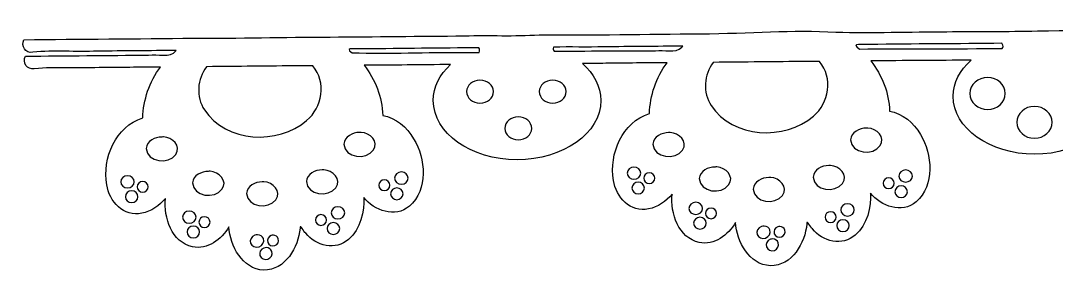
# Model space of a CAD drawing. Header units: centimetres. Extents: x -18 to 18, y -2.2 to 2.2.
# Drawn here: x -17.97 to 0.16, y -2.18 to 2.19 of the extents above; entities that cross this region are included whole.
import ezdxf

# ---------------------------------------------------------------- set-up
doc = ezdxf.new("R2010")
doc.units = ezdxf.units.CM
doc.header["$MEASUREMENT"] = 0
doc.layers.add('Layer 1', color=7, linetype='Continuous')

msp = doc.modelspace()

# ---------------------------------------------------------------- linework, layer by layer
at = {"layer": 'Layer 1'}
for points, knots in [([(17.75488, 2.1821), (17.74728, 2.18169), (17.73886, 2.18042), (17.7309, 2.17879), (17.7309, 2.17879), (17.34659, 2.14226), (16.95874, 2.17667), (16.57169, 2.15978), (16.57169, 2.15978), (15.7545, 2.15272), (14.93652, 2.14533), (14.11934, 2.13828), (14.11934, 2.13828), (13.20711, 2.10769), (12.63238, 2.16058), (11.72651, 2.11761), (11.72651, 2.11761), (10.78708, 2.11509), (9.84457, 2.08921), (8.90705, 2.10107), (8.90705, 2.10107), (8.4725, 2.07217), (8.03476, 2.0963), (7.59736, 2.08288), (7.59736, 2.08288), (6.81545, 2.07613), (6.03275, 2.06896), (5.25083, 2.06221), (5.25083, 2.06221), (4.48693, 2.09879), (3.64964, 2.07329), (2.85801, 2.04154), (2.85801, 2.04154), (1.84877, 2.02768), (0.83837, 2.03244), (-0.16982, 2.00847), (-0.16982, 2.00847), (-0.6957, 1.99555), (-1.22852, 2.00448), (-1.75732, 1.99441), (-1.75732, 1.99441), (-2.40378, 1.99615), (-3.0586, 1.96863), (-3.70035, 1.98862), (-3.70035, 1.98862), (-4.46152, 2.03247), (-5.1973, 1.96703), (-6.07333, 1.9572), (-6.07333, 1.9572), (-7.01276, 1.95468), (-7.95528, 1.92881), (-8.8928, 1.94067), (-8.8928, 1.94067), (-9.32735, 1.91177), (-9.76508, 1.9359), (-10.20249, 1.92248), (-10.20249, 1.92248), (-10.9844, 1.91572), (-11.7671, 1.90856), (-12.54901, 1.90181), (-12.54901, 1.90181), (-13.36747, 1.90202), (-14.1502, 1.87652), (-14.94184, 1.88114), (-14.94184, 1.88114), (-15.93209, 1.87272), (-16.92234, 1.86329), (-17.91261, 1.8555), (-17.91261, 1.8555), (-17.96719, 1.74475), (-17.88388, 1.60855), (-17.75551, 1.63557), (-17.75551, 1.63557), (-17.38028, 1.67237), (-17.00081, 1.63765), (-16.62277, 1.65459), (-16.62277, 1.65459), (-16.16386, 1.65847), (-15.705, 1.66228), (-15.24611, 1.66616), (-15.24611, 1.66616), (-15.36017, 1.52012), (-15.56789, 1.61498), (-15.72814, 1.58596), (-15.72814, 1.58596), (-16.44748, 1.57982), (-17.1668, 1.57245), (-17.88615, 1.56694), (-17.88615, 1.56694), (-17.94074, 1.45623), (-17.85739, 1.31997), (-17.72906, 1.34701), (-17.72906, 1.34701), (-17.35382, 1.38376), (-16.97435, 1.34896), (-16.59631, 1.36603), (-16.59631, 1.36603), (-16.23745, 1.36922), (-15.87864, 1.37275), (-15.51978, 1.37595), (-15.51978, 1.37595), (-15.72003, 1.12412), (-15.81814, 0.79274), (-15.83232, 0.48546), (-15.83232, 0.48546), (-16.30629, 0.33959), (-16.54121, -0.22234), (-16.46071, -0.68698), (-16.46071, -0.68698), (-16.42232, -0.97658), (-16.15633, -1.25484), (-15.84721, -1.18638), (-15.84721, -1.18638), (-15.68323, -1.15556), (-15.54171, -1.05192), (-15.43545, -0.92841), (-15.43545, -0.92841), (-15.46721, -1.2637), (-15.3233, -1.69168), (-14.96085, -1.77425), (-14.96085, -1.77425), (-14.69855, -1.82787), (-14.45108, -1.64248), (-14.32585, -1.4245), (-14.32585, -1.4245), (-14.30091, -1.76054), (-14.09009, -2.16066), (-13.71566, -2.18187), (-13.71566, -2.18187), (-13.33416, -2.18477), (-13.10744, -1.7829), (-13.07735, -1.44435), (-13.07735, -1.44435), (-13.07552, -1.36762), (-13.01605, -1.5135), (-12.97813, -1.53612), (-12.97813, -1.53612), (-12.8062, -1.75858), (-12.45029, -1.84296), (-12.22903, -1.64278), (-12.22903, -1.64278), (-12.01309, -1.46944), (-11.9545, -1.14359), (-11.96114, -0.90774), (-11.96114, -0.90774), (-11.78292, -1.14074), (-11.41204, -1.27123), (-11.16491, -1.06318), (-11.16491, -1.06318), (-10.83515, -0.7713), (-10.87724, -0.23048), (-11.08967, 0.12083), (-11.08967, 0.12083), (-11.20377, 0.32181), (-11.40346, 0.48952), (-11.63041, 0.52763), (-11.63041, 0.52763), (-11.63607, 0.84733), (-11.76266, 1.15996), (-11.95866, 1.40654), (-11.95866, 1.40654), (-11.45461, 1.40834), (-10.94927, 1.41515), (-10.44475, 1.4206), (-10.44475, 1.4206), (-10.63354, 1.24585), (-10.74571, 1.02744), (-10.74571, 0.79056), (-10.74571, 0.79056), (-10.74571, 0.21759), (-10.08865, -0.24793), (-9.27975, -0.24793), (-9.27975, -0.24793), (-8.47086, -0.24793), (-7.81462, 0.21759), (-7.81462, 0.79056), (-7.81462, 0.79056), (-7.81462, 1.03604), (-7.93571, 1.26101), (-8.13708, 1.43879), (-8.13708, 1.43879), (-8.00054, 1.43835), (-7.86442, 1.43806), (-7.72781, 1.44209), (-7.72781, 1.44209), (-7.36896, 1.44529), (-7.01013, 1.44882), (-6.65128, 1.45201), (-6.65128, 1.45201), (-6.85153, 1.20018), (-6.94964, 0.86881), (-6.96382, 0.56153), (-6.96382, 0.56153), (-7.43779, 0.41566), (-7.67271, -0.14627), (-7.59221, -0.61091), (-7.59221, -0.61091), (-7.55382, -0.90051), (-7.28782, -1.17877), (-6.9787, -1.11031), (-6.9787, -1.11031), (-6.81473, -1.07949), (-6.67321, -0.97585), (-6.56695, -0.85234), (-6.56695, -0.85234), (-6.59871, -1.18764), (-6.4548, -1.61561), (-6.09235, -1.69818), (-6.09235, -1.69818), (-5.83004, -1.7518), (-5.58257, -1.56641), (-5.45735, -1.34843), (-5.45735, -1.34843), (-5.4324, -1.68447), (-5.22158, -2.08459), (-4.84715, -2.1058), (-4.84715, -2.1058), (-4.46566, -2.1087), (-4.23894, -1.70683), (-4.20885, -1.36828), (-4.20885, -1.36828), (-4.20702, -1.29156), (-4.14756, -1.43743), (-4.10963, -1.46006), (-4.10963, -1.46006), (-3.9377, -1.68251), (-3.58178, -1.76689), (-3.36053, -1.56672), (-3.36053, -1.56672), (-3.14458, -1.39337), (-3.086, -1.06753), (-3.09264, -0.83167), (-3.09264, -0.83167), (-2.91442, -1.06467), (-2.54354, -1.19516), (-2.29641, -0.98711), (-2.29641, -0.98711), (-1.96665, -0.69523), (-2.00874, -0.15441), (-2.22116, 0.1969), (-2.22116, 0.1969), (-2.33527, 0.39788), (-2.53496, 0.56559), (-2.76191, 0.60369), (-2.76191, 0.60369), (-2.76757, 0.9234), (-2.89416, 1.23603), (-3.09016, 1.48261), (-3.09016, 1.48261), (-2.50479, 1.49034), (-1.9189, 1.4923), (-1.33316, 1.49666), (-1.33316, 1.49666), (-1.52951, 1.32303), (-1.64818, 1.10322), (-1.64818, 0.86332), (-1.64818, 0.86332), (-1.64818, 0.30398), (-1.00913, -0.15037), (-0.22191, -0.15037), (-0.22191, -0.15037), (0.56531, -0.15037), (1.20436, 0.30398), (1.20436, 0.86332), (1.20436, 0.86332), (1.20436, 1.11634), (1.07316, 1.34715), (0.8571, 1.52478), (0.8571, 1.52478), (1.20182, 1.52657), (1.54731, 1.52721), (1.89145, 1.53304), (1.89145, 1.53304), (1.98509, 1.50699), (2.29081, 1.59078), (2.25029, 1.49584), (2.25029, 1.49584), (2.06828, 1.25163), (1.98188, 0.93624), (1.96752, 0.64586), (1.96752, 0.64586), (1.49356, 0.49999), (1.25863, -0.06194), (1.33913, -0.52657), (1.33913, -0.52657), (1.37752, -0.81617), (1.64352, -1.09444), (1.95264, -1.02597), (1.95264, -1.02597), (2.11661, -0.99516), (2.25814, -0.89152), (2.3644, -0.768), (2.3644, -0.768), (2.33263, -1.1033), (2.47654, -1.53127), (2.83899, -1.61384), (2.83899, -1.61384), (3.1013, -1.66747), (3.34877, -1.48207), (3.47399, -1.2641), (3.47399, -1.2641), (3.49893, -1.60013), (3.70976, -2.00026), (4.08419, -2.02147), (4.08419, -2.02147), (4.46568, -2.02436), (4.6924, -1.62249), (4.72249, -1.28394), (4.72249, -1.28394), (4.72431, -1.20722), (4.78379, -1.35309), (4.82171, -1.37572), (4.82171, -1.37572), (4.99364, -1.59817), (5.34956, -1.68256), (5.57081, -1.48238), (5.57081, -1.48238), (5.78676, -1.30903), (5.84534, -0.98319), (5.83871, -0.74733), (5.83871, -0.74733), (6.01692, -0.98033), (6.3878, -1.11083), (6.63494, -0.90278), (6.63494, -0.90278), (6.9647, -0.6109), (6.9226, -0.07008), (6.71018, 0.28123), (6.71018, 0.28123), (6.59607, 0.48221), (6.39638, 0.64993), (6.16943, 0.68803), (6.16943, 0.68803), (6.16377, 1.00774), (6.03718, 1.32036), (5.84119, 1.56694), (5.84119, 1.56694), (6.44352, 1.5691), (7.04668, 1.57882), (7.64945, 1.58431), (7.64945, 1.58431), (7.4449, 1.40891), (7.32203, 1.18397), (7.32203, 0.93856), (7.32203, 0.93856), (7.32203, 0.37922), (7.96108, -0.07513), (8.7483, -0.07513), (8.7483, -0.07513), (9.53552, -0.07513), (10.17374, 0.37922), (10.17374, 0.93856), (10.17374, 0.93856), (10.17374, 1.19069), (10.04365, 1.42098), (9.82895, 1.59836), (9.82895, 1.59836), (9.90998, 1.59869), (9.99101, 1.6001), (10.07204, 1.6025), (10.07204, 1.6025), (10.43089, 1.60569), (10.78971, 1.60922), (11.14856, 1.61242), (11.14856, 1.61242), (10.94832, 1.36059), (10.8502, 1.02922), (10.83602, 0.72193), (10.83602, 0.72193), (10.36206, 0.57606), (10.12714, 0.01413), (10.20764, -0.4505), (10.20764, -0.4505), (10.24602, -0.7401), (10.51202, -1.01837), (10.82114, -0.94991), (10.82114, -0.94991), (10.98511, -0.91909), (11.12664, -0.81545), (11.2329, -0.69194), (11.2329, -0.69194), (11.20113, -1.02723), (11.34505, -1.45521), (11.70749, -1.53778), (11.70749, -1.53778), (11.9698, -1.5914), (12.21727, -1.40601), (12.34249, -1.18803), (12.34249, -1.18803), (12.36744, -1.52407), (12.57826, -1.92419), (12.95269, -1.9454), (12.95269, -1.9454), (13.33418, -1.94829), (13.5609, -1.54642), (13.591, -1.20787), (13.591, -1.20787), (13.59282, -1.13115), (13.65229, -1.27703), (13.69022, -1.29965), (13.69022, -1.29965), (13.86214, -1.52211), (14.21806, -1.60649), (14.43932, -1.40631), (14.43932, -1.40631), (14.65526, -1.23297), (14.71384, -0.90712), (14.70721, -0.67127), (14.70721, -0.67127), (14.88543, -0.90427), (15.2563, -1.03476), (15.50344, -0.82671), (15.50344, -0.82671), (15.8332, -0.53483), (15.7911, 0.00599), (15.57868, 0.3573), (15.57868, 0.3573), (15.46457, 0.55828), (15.26488, 0.72599), (15.03794, 0.7641), (15.03794, 0.7641), (15.03227, 1.0838), (14.90568, 1.39643), (14.70969, 1.64301), (14.70969, 1.64301), (15.77767, 1.65198), (16.84565, 1.66194), (17.91363, 1.6703), (17.91363, 1.6703), (17.96745, 1.78023), (17.88477, 1.91624), (17.75736, 1.89023), (17.75736, 1.89023), (17.37305, 1.85372), (16.9852, 1.88735), (16.59815, 1.87039), (16.59815, 1.87039), (15.90188, 1.87091), (15.19444, 1.84483), (14.50464, 1.86212), (14.50464, 1.86212), (14.32421, 1.97961), (14.63037, 1.91437), (14.71796, 1.9324), (14.71796, 1.9324), (15.77436, 1.9411), (16.83076, 1.95076), (17.88717, 1.95886), (17.88717, 1.95886), (17.93763, 2.06192), (17.86875, 2.18818), (17.75488, 2.1821)], [0, 0, 0, 0, 0.00877193, 0.00877193, 0.00877193, 0.00877193, 0.01754386, 0.01754386, 0.01754386, 0.01754386, 0.02631579, 0.02631579, 0.02631579, 0.02631579, 0.03508772, 0.03508772, 0.03508772, 0.03508772, 0.04385965, 0.04385965, 0.04385965, 0.04385965, 0.05263158, 0.05263158, 0.05263158, 0.05263158, 0.06140351, 0.06140351, 0.06140351, 0.06140351, 0.07017544, 0.07017544, 0.07017544, 0.07017544, 0.07894737, 0.07894737, 0.07894737, 0.07894737, 0.0877193, 0.0877193, 0.0877193, 0.0877193, 0.09649123, 0.09649123, 0.09649123, 0.09649123, 0.10526316, 0.10526316, 0.10526316, 0.10526316, 0.11403509, 0.11403509, 0.11403509, 0.11403509, 0.12280702, 0.12280702, 0.12280702, 0.12280702, 0.13157895, 0.13157895, 0.13157895, 0.13157895, 0.14035088, 0.14035088, 0.14035088, 0.14035088, 0.14912281, 0.14912281, 0.14912281, 0.14912281, 0.15789474, 0.15789474, 0.15789474, 0.15789474, 0.16666667, 0.16666667, 0.16666667, 0.16666667, 0.1754386, 0.1754386, 0.1754386, 0.1754386, 0.18421053, 0.18421053, 0.18421053, 0.18421053, 0.19298246, 0.19298246, 0.19298246, 0.19298246, 0.20175439, 0.20175439, 0.20175439, 0.20175439, 0.21052632, 0.21052632, 0.21052632, 0.21052632, 0.21929825, 0.21929825, 0.21929825, 0.21929825, 0.22807018, 0.22807018, 0.22807018, 0.22807018, 0.23684211, 0.23684211, 0.23684211, 0.23684211, 0.24561404, 0.24561404, 0.24561404, 0.24561404, 0.25438596, 0.25438596, 0.25438596, 0.25438596, 0.26315789, 0.26315789, 0.26315789, 0.26315789, 0.27192982, 0.27192982, 0.27192982, 0.27192982, 0.28070175, 0.28070175, 0.28070175, 0.28070175, 0.28947368, 0.28947368, 0.28947368, 0.28947368, 0.29824561, 0.29824561, 0.29824561, 0.29824561, 0.30701754, 0.30701754, 0.30701754, 0.30701754, 0.31578947, 0.31578947, 0.31578947, 0.31578947, 0.3245614, 0.3245614, 0.3245614, 0.3245614, 0.33333333, 0.33333333, 0.33333333, 0.33333333, 0.34210526, 0.34210526, 0.34210526, 0.34210526, 0.35087719, 0.35087719, 0.35087719, 0.35087719, 0.35964912, 0.35964912, 0.35964912, 0.35964912, 0.36842105, 0.36842105, 0.36842105, 0.36842105, 0.37719298, 0.37719298, 0.37719298, 0.37719298, 0.38596491, 0.38596491, 0.38596491, 0.38596491, 0.39473684, 0.39473684, 0.39473684, 0.39473684, 0.40350877, 0.40350877, 0.40350877, 0.40350877, 0.4122807, 0.4122807, 0.4122807, 0.4122807, 0.42105263, 0.42105263, 0.42105263, 0.42105263, 0.42982456, 0.42982456, 0.42982456, 0.42982456, 0.43859649, 0.43859649, 0.43859649, 0.43859649, 0.44736842, 0.44736842, 0.44736842, 0.44736842, 0.45614035, 0.45614035, 0.45614035, 0.45614035, 0.46491228, 0.46491228, 0.46491228, 0.46491228, 0.47368421, 0.47368421, 0.47368421, 0.47368421, 0.48245614, 0.48245614, 0.48245614, 0.48245614, 0.49122807, 0.49122807, 0.49122807, 0.49122807, 0.5, 0.5, 0.5, 0.5, 0.50877193, 0.50877193, 0.50877193, 0.50877193, 0.51754386, 0.51754386, 0.51754386, 0.51754386, 0.52631579, 0.52631579, 0.52631579, 0.52631579, 0.53508772, 0.53508772, 0.53508772, 0.53508772, 0.54385965, 0.54385965, 0.54385965, 0.54385965, 0.55263158, 0.55263158, 0.55263158, 0.55263158, 0.56140351, 0.56140351, 0.56140351, 0.56140351, 0.57017544, 0.57017544, 0.57017544, 0.57017544, 0.57894737, 0.57894737, 0.57894737, 0.57894737, 0.5877193, 0.5877193, 0.5877193, 0.5877193, 0.59649123, 0.59649123, 0.59649123, 0.59649123, 0.60526316, 0.60526316, 0.60526316, 0.60526316, 0.61403509, 0.61403509, 0.61403509, 0.61403509, 0.62280702, 0.62280702, 0.62280702, 0.62280702, 0.63157895, 0.63157895, 0.63157895, 0.63157895, 0.64035088, 0.64035088, 0.64035088, 0.64035088, 0.64912281, 0.64912281, 0.64912281, 0.64912281, 0.65789474, 0.65789474, 0.65789474, 0.65789474, 0.66666667, 0.66666667, 0.66666667, 0.66666667, 0.6754386, 0.6754386, 0.6754386, 0.6754386, 0.68421053, 0.68421053, 0.68421053, 0.68421053, 0.69298246, 0.69298246, 0.69298246, 0.69298246, 0.70175439, 0.70175439, 0.70175439, 0.70175439, 0.71052632, 0.71052632, 0.71052632, 0.71052632, 0.71929825, 0.71929825, 0.71929825, 0.71929825, 0.72807018, 0.72807018, 0.72807018, 0.72807018, 0.73684211, 0.73684211, 0.73684211, 0.73684211, 0.74561404, 0.74561404, 0.74561404, 0.74561404, 0.75438596, 0.75438596, 0.75438596, 0.75438596, 0.76315789, 0.76315789, 0.76315789, 0.76315789, 0.77192982, 0.77192982, 0.77192982, 0.77192982, 0.78070175, 0.78070175, 0.78070175, 0.78070175, 0.78947368, 0.78947368, 0.78947368, 0.78947368, 0.79824561, 0.79824561, 0.79824561, 0.79824561, 0.80701754, 0.80701754, 0.80701754, 0.80701754, 0.81578947, 0.81578947, 0.81578947, 0.81578947, 0.8245614, 0.8245614, 0.8245614, 0.8245614, 0.83333333, 0.83333333, 0.83333333, 0.83333333, 0.84210526, 0.84210526, 0.84210526, 0.84210526, 0.85087719, 0.85087719, 0.85087719, 0.85087719, 0.85964912, 0.85964912, 0.85964912, 0.85964912, 0.86842105, 0.86842105, 0.86842105, 0.86842105, 0.87719298, 0.87719298, 0.87719298, 0.87719298, 0.88596491, 0.88596491, 0.88596491, 0.88596491, 0.89473684, 0.89473684, 0.89473684, 0.89473684, 0.90350877, 0.90350877, 0.90350877, 0.90350877, 0.9122807, 0.9122807, 0.9122807, 0.9122807, 0.92105263, 0.92105263, 0.92105263, 0.92105263, 0.92982456, 0.92982456, 0.92982456, 0.92982456, 0.93859649, 0.93859649, 0.93859649, 0.93859649, 0.94736842, 0.94736842, 0.94736842, 0.94736842, 0.95614035, 0.95614035, 0.95614035, 0.95614035, 0.96491228, 0.96491228, 0.96491228, 0.96491228, 0.97368421, 0.97368421, 0.97368421, 0.97368421, 0.98245614, 0.98245614, 0.98245614, 0.98245614, 1, 1, 1, 1]), ([(-9.94865, 1.71412), (-9.93402, 1.68138), (-9.93298, 1.67376), (-9.94534, 1.62895), (-9.94534, 1.62895), (-9.96886, 1.62841), (-10.17898, 1.63385), (-10.20249, 1.63309), (-10.20249, 1.63309), (-10.85466, 1.63401), (-11.51801, 1.60796), (-12.16371, 1.62565), (-12.16371, 1.62565), (-12.34413, 1.74313), (-12.03798, 1.67789), (-11.95039, 1.69593), (-11.95039, 1.69593), (-11.28374, 1.69814), (-10.61562, 1.70944), (-9.94865, 1.71412)], [0, 0, 0, 0, 0.16666667, 0.16666667, 0.16666667, 0.16666667, 0.33333333, 0.33333333, 0.33333333, 0.33333333, 0.5, 0.5, 0.5, 0.5, 0.66666667, 0.66666667, 0.66666667, 0.66666667, 1, 1, 1, 1]), ([(-6.3776, 1.74223), (-6.3776, 1.74223), (-6.39745, 1.72487), (-6.39745, 1.72487), (-6.39745, 1.72487), (-6.39745, 1.72487), (-6.39827, 1.72404), (-6.39827, 1.72404), (-6.39827, 1.72404), (-6.51089, 1.59966), (-6.70973, 1.69312), (-6.85964, 1.66203), (-6.85964, 1.66203), (-7.39072, 1.65762), (-8.10126, 1.65798), (-8.63235, 1.65541), (-8.63235, 1.65541), (-8.6505, 1.68235), (-8.65229, 1.68653), (-8.64475, 1.72569), (-8.64475, 1.72569), (-8.3487, 1.73134), (-8.05146, 1.72197), (-7.75426, 1.73065), (-7.75426, 1.73065), (-7.29536, 1.73453), (-6.8365, 1.73835), (-6.3776, 1.74223)], [0, 0, 0, 0, 0.125, 0.125, 0.125, 0.125, 0.25, 0.25, 0.25, 0.25, 0.375, 0.375, 0.375, 0.375, 0.5, 0.5, 0.5, 0.5, 0.625, 0.625, 0.625, 0.625, 0.75, 0.75, 0.75, 0.75, 1, 1, 1, 1]), ([(-0.79324, 1.79184), (-0.7613, 1.73418), (-0.77059, 1.73158), (-0.79159, 1.70089), (-0.79159, 1.70089), (-1.55233, 1.69473), (-2.52394, 1.69885), (-3.28446, 1.69179), (-3.28446, 1.69179), (-3.46947, 1.81065), (-3.21299, 1.76135), (-3.10835, 1.772), (-3.10835, 1.772), (-2.33706, 1.78209), (-1.56473, 1.78358), (-0.79324, 1.79184)], [0, 0, 0, 0, 0.2, 0.2, 0.2, 0.2, 0.4, 0.4, 0.4, 0.4, 0.6, 0.6, 0.6, 0.6, 1, 1, 1, 1]), ([(-4.21712, 1.47186), (-4.13997, 1.47184), (-4.06329, 1.47156), (-3.98643, 1.47103), (-3.98643, 1.47103), (-3.74564, 1.19015), (-3.81482, 0.74141), (-4.09392, 0.5177), (-4.09392, 0.5177), (-4.59476, 0.07865), (-5.50415, 0.1323), (-5.88234, 0.70126), (-5.88234, 0.70126), (-6.03276, 0.92931), (-6.01342, 1.24713), (-5.84513, 1.45863), (-5.84513, 1.45863), (-5.30371, 1.46103), (-4.75712, 1.47199), (-4.21712, 1.47186)], [0, 0, 0, 0, 0.16666667, 0.16666667, 0.16666667, 0.16666667, 0.33333333, 0.33333333, 0.33333333, 0.33333333, 0.5, 0.5, 0.5, 0.5, 0.66666667, 0.66666667, 0.66666667, 0.66666667, 1, 1, 1, 1]), ([(-13.08562, 1.39579), (-13.00847, 1.39577), (-12.93179, 1.39549), (-12.85493, 1.39496), (-12.85493, 1.39496), (-12.61414, 1.11408), (-12.68332, 0.66534), (-12.96242, 0.44164), (-12.96242, 0.44164), (-13.46326, 0.00259), (-14.37265, 0.05624), (-14.75084, 0.62519), (-14.75084, 0.62519), (-14.90126, 0.85324), (-14.88192, 1.17107), (-14.71363, 1.38256), (-14.71363, 1.38256), (-14.17221, 1.38496), (-13.62563, 1.39592), (-13.08562, 1.39579)], [0, 0, 0, 0, 0.16666667, 0.16666667, 0.16666667, 0.16666667, 0.33333333, 0.33333333, 0.33333333, 0.33333333, 0.5, 0.5, 0.5, 0.5, 0.66666667, 0.66666667, 0.66666667, 0.66666667, 1, 1, 1, 1]), ([(-9.92881, 1.14692), (-9.79939, 1.14692), (-9.69399, 1.05692), (-9.69399, 0.946), (-9.69399, 0.946), (-9.69399, 0.83507), (-9.79939, 0.74508), (-9.92881, 0.74508), (-9.92881, 0.74508), (-10.05822, 0.74508), (-10.1628, 0.83507), (-10.1628, 0.946), (-10.1628, 0.946), (-10.1628, 1.05692), (-10.05822, 1.14692), (-9.92881, 1.14692)], [0, 0, 0, 0, 0.2, 0.2, 0.2, 0.2, 0.4, 0.4, 0.4, 0.4, 0.6, 0.6, 0.6, 0.6, 1, 1, 1, 1]), ([(-8.65633, 1.14692), (-8.52691, 1.14692), (-8.42151, 1.05692), (-8.42151, 0.946), (-8.42151, 0.946), (-8.42151, 0.83507), (-8.52691, 0.74508), (-8.65633, 0.74508), (-8.65633, 0.74508), (-8.78574, 0.74508), (-8.89032, 0.83507), (-8.89032, 0.946), (-8.89032, 0.946), (-8.89032, 1.05692), (-8.78574, 1.14692), (-8.65633, 1.14692)], [0, 0, 0, 0, 0.2, 0.2, 0.2, 0.2, 0.4, 0.4, 0.4, 0.4, 0.6, 0.6, 0.6, 0.6, 1, 1, 1, 1]), ([(-1.04542, 1.19157), (-0.87503, 1.19157), (-0.73619, 1.06641), (-0.73619, 0.9121), (-0.73619, 0.9121), (-0.73619, 0.75779), (-0.87503, 0.63263), (-1.04542, 0.63263), (-1.04542, 0.63263), (-1.21581, 0.63263), (-1.35383, 0.75779), (-1.35383, 0.9121), (-1.35383, 0.9121), (-1.35383, 1.06641), (-1.21581, 1.19157), (-1.04542, 1.19157)], [0, 0, 0, 0, 0.2, 0.2, 0.2, 0.2, 0.4, 0.4, 0.4, 0.4, 0.6, 0.6, 0.6, 0.6, 1, 1, 1, 1]), ([(-0.22439, 0.6872), (-0.054, 0.6872), (0.08484, 0.56205), (0.08484, 0.40774), (0.08484, 0.40774), (0.08484, 0.25342), (-0.054, 0.12827), (-0.22439, 0.12827), (-0.22439, 0.12827), (-0.39478, 0.12827), (-0.53279, 0.25342), (-0.53279, 0.40774), (-0.53279, 0.40774), (-0.53279, 0.56205), (-0.39478, 0.6872), (-0.22439, 0.6872)], [0, 0, 0, 0, 0.2, 0.2, 0.2, 0.2, 0.4, 0.4, 0.4, 0.4, 0.6, 0.6, 0.6, 0.6, 1, 1, 1, 1]), ([(-9.25908, 0.502), (-9.12967, 0.502), (-9.02426, 0.412), (-9.02426, 0.30108), (-9.02426, 0.30108), (-9.02426, 0.19015), (-9.12967, 0.10016), (-9.25908, 0.10016), (-9.25908, 0.10016), (-9.38849, 0.10016), (-9.49307, 0.19015), (-9.49307, 0.30108), (-9.49307, 0.30108), (-9.49307, 0.412), (-9.38849, 0.502), (-9.25908, 0.502)], [0, 0, 0, 0, 0.2, 0.2, 0.2, 0.2, 0.4, 0.4, 0.4, 0.4, 0.6, 0.6, 0.6, 0.6, 1, 1, 1, 1]), ([(-12.00661, 0.2308), (-11.85821, 0.22677), (-11.69153, 0.06944), (-11.79329, -0.07595), (-11.79329, -0.07595), (-11.91831, -0.25967), (-12.29433, -0.2182), (-12.31088, 0.02657), (-12.31088, 0.02657), (-12.30269, 0.15973), (-12.15538, 0.23138), (-12.03638, 0.22914), (-12.03638, 0.22914), (-12.02674, 0.23028), (-12.01651, 0.23106), (-12.00661, 0.2308)], [0, 0, 0, 0, 0.2, 0.2, 0.2, 0.2, 0.4, 0.4, 0.4, 0.4, 0.6, 0.6, 0.6, 0.6, 1, 1, 1, 1]), ([(-6.59754, 0.22832), (-6.44913, 0.22429), (-6.28246, 0.06696), (-6.38422, -0.07843), (-6.38422, -0.07843), (-6.50944, -0.26226), (-6.88573, -0.22053), (-6.90264, 0.02409), (-6.90264, 0.02409), (-6.89385, 0.15743), (-6.74658, 0.22874), (-6.6273, 0.22666), (-6.6273, 0.22666), (-6.61766, 0.2278), (-6.60743, 0.22858), (-6.59754, 0.22832)], [0, 0, 0, 0, 0.2, 0.2, 0.2, 0.2, 0.4, 0.4, 0.4, 0.4, 0.6, 0.6, 0.6, 0.6, 1, 1, 1, 1]), ([(-3.13811, 0.30686), (-2.9897, 0.30284), (-2.82303, 0.14551), (-2.92479, 0.00011), (-2.92479, 0.00011), (-3.04981, -0.1836), (-3.42583, -0.14213), (-3.44238, 0.10264), (-3.44238, 0.10264), (-3.43419, 0.23579), (-3.28687, 0.30745), (-3.16788, 0.30521), (-3.16788, 0.30521), (-3.15823, 0.30635), (-3.14801, 0.30713), (-3.13811, 0.30686)], [0, 0, 0, 0, 0.2, 0.2, 0.2, 0.2, 0.4, 0.4, 0.4, 0.4, 0.6, 0.6, 0.6, 0.6, 1, 1, 1, 1]), ([(-15.46604, 0.15225), (-15.31763, 0.14822), (-15.15096, -0.00911), (-15.25272, -0.1545), (-15.25272, -0.1545), (-15.37794, -0.33832), (-15.75424, -0.29659), (-15.77114, -0.05198), (-15.77114, -0.05198), (-15.76235, 0.08136), (-15.61509, 0.15268), (-15.49581, 0.1506), (-15.49581, 0.1506), (-15.48616, 0.15174), (-15.47593, 0.15252), (-15.46604, 0.15225)], [0, 0, 0, 0, 0.2, 0.2, 0.2, 0.2, 0.4, 0.4, 0.4, 0.4, 0.6, 0.6, 0.6, 0.6, 1, 1, 1, 1]), ([(-3.79295, -0.34881), (-3.64132, -0.3524), (-3.47235, -0.51905), (-3.58542, -0.663), (-3.58542, -0.663), (-3.7157, -0.83631), (-4.08172, -0.79393), (-4.09805, -0.55303), (-4.09805, -0.55303), (-4.08986, -0.41991), (-3.94258, -0.3482), (-3.82355, -0.35046), (-3.82355, -0.35046), (-3.81368, -0.3492), (-3.80306, -0.34856), (-3.79295, -0.34881)], [0, 0, 0, 0, 0.2, 0.2, 0.2, 0.2, 0.4, 0.4, 0.4, 0.4, 0.6, 0.6, 0.6, 0.6, 1, 1, 1, 1]), ([(-16.09856, -0.52905), (-16.03284, -0.52905), (-15.9795, -0.57691), (-15.9795, -0.63571), (-15.9795, -0.63571), (-15.9795, -0.69451), (-16.03284, -0.74155), (-16.09856, -0.74155), (-16.09856, -0.74155), (-16.16428, -0.74155), (-16.21762, -0.69451), (-16.21762, -0.63571), (-16.21762, -0.63571), (-16.21762, -0.57691), (-16.16428, -0.52905), (-16.09856, -0.52905)], [0, 0, 0, 0, 0.2, 0.2, 0.2, 0.2, 0.4, 0.4, 0.4, 0.4, 0.6, 0.6, 0.6, 0.6, 1, 1, 1, 1]), ([(-14.65327, -0.4505), (-14.50164, -0.4541), (-14.33267, -0.62075), (-14.44574, -0.7647), (-14.44574, -0.7647), (-14.57523, -0.93959), (-14.94273, -0.89622), (-14.95837, -0.65473), (-14.95837, -0.65473), (-14.95018, -0.52158), (-14.80286, -0.44992), (-14.68387, -0.45216), (-14.68387, -0.45216), (-14.67401, -0.4509), (-14.66339, -0.45026), (-14.65327, -0.4505)], [0, 0, 0, 0, 0.2, 0.2, 0.2, 0.2, 0.4, 0.4, 0.4, 0.4, 0.6, 0.6, 0.6, 0.6, 1, 1, 1, 1]), ([(-12.66146, -0.42487), (-12.50982, -0.42847), (-12.34086, -0.59511), (-12.45392, -0.73907), (-12.45392, -0.73907), (-12.5842, -0.91238), (-12.95023, -0.86999), (-12.96656, -0.6291), (-12.96656, -0.6291), (-12.95836, -0.49598), (-12.81108, -0.42427), (-12.69205, -0.42653), (-12.69205, -0.42653), (-12.68219, -0.42526), (-12.67157, -0.42463), (-12.66146, -0.42487)], [0, 0, 0, 0, 0.2, 0.2, 0.2, 0.2, 0.4, 0.4, 0.4, 0.4, 0.6, 0.6, 0.6, 0.6, 1, 1, 1, 1]), ([(-11.30464, -0.46208), (-11.23892, -0.46208), (-11.18558, -0.50994), (-11.18558, -0.56874), (-11.18558, -0.56874), (-11.18558, -0.62754), (-11.23892, -0.6754), (-11.30464, -0.6754), (-11.30464, -0.6754), (-11.37036, -0.6754), (-11.4237, -0.62754), (-11.4237, -0.56874), (-11.4237, -0.56874), (-11.4237, -0.50994), (-11.37036, -0.46208), (-11.30464, -0.46208)], [0, 0, 0, 0, 0.2, 0.2, 0.2, 0.2, 0.4, 0.4, 0.4, 0.4, 0.6, 0.6, 0.6, 0.6, 1, 1, 1, 1]), ([(-7.23337, -0.37609), (-7.16765, -0.37609), (-7.1143, -0.42395), (-7.1143, -0.48275), (-7.1143, -0.48275), (-7.1143, -0.54155), (-7.16765, -0.58941), (-7.23337, -0.58941), (-7.23337, -0.58941), (-7.29908, -0.58941), (-7.35243, -0.54155), (-7.35243, -0.48275), (-7.35243, -0.48275), (-7.35243, -0.42395), (-7.29908, -0.37609), (-7.23337, -0.37609)], [0, 0, 0, 0, 0.2, 0.2, 0.2, 0.2, 0.4, 0.4, 0.4, 0.4, 0.6, 0.6, 0.6, 0.6, 1, 1, 1, 1]), ([(-6.9663, -0.47696), (-6.91269, -0.47696), (-6.86956, -0.51851), (-6.86956, -0.57039), (-6.86956, -0.57039), (-6.86956, -0.62228), (-6.91269, -0.66465), (-6.9663, -0.66465), (-6.9663, -0.66465), (-7.01992, -0.66465), (-7.06387, -0.62228), (-7.06387, -0.57039), (-7.06387, -0.57039), (-7.06387, -0.51851), (-7.01992, -0.47696), (-6.9663, -0.47696)], [0, 0, 0, 0, 0.2, 0.2, 0.2, 0.2, 0.4, 0.4, 0.4, 0.4, 0.6, 0.6, 0.6, 0.6, 1, 1, 1, 1]), ([(-5.78477, -0.37444), (-5.63313, -0.37803), (-5.46417, -0.54468), (-5.57724, -0.68863), (-5.57724, -0.68863), (-5.70672, -0.86353), (-6.07423, -0.82016), (-6.08987, -0.57866), (-6.08987, -0.57866), (-6.08168, -0.44551), (-5.93436, -0.37385), (-5.81536, -0.37609), (-5.81536, -0.37609), (-5.80551, -0.37483), (-5.79488, -0.3742), (-5.78477, -0.37444)], [0, 0, 0, 0, 0.2, 0.2, 0.2, 0.2, 0.4, 0.4, 0.4, 0.4, 0.6, 0.6, 0.6, 0.6, 1, 1, 1, 1]), ([(-2.47831, -0.42653), (-2.41259, -0.42653), (-2.35924, -0.47439), (-2.35924, -0.53319), (-2.35924, -0.53319), (-2.35924, -0.59199), (-2.41259, -0.63985), (-2.47831, -0.63985), (-2.47831, -0.63985), (-2.54403, -0.63985), (-2.59737, -0.59199), (-2.59737, -0.53319), (-2.59737, -0.53319), (-2.59737, -0.47439), (-2.54403, -0.42653), (-2.47831, -0.42653)], [0, 0, 0, 0, 0.2, 0.2, 0.2, 0.2, 0.4, 0.4, 0.4, 0.4, 0.6, 0.6, 0.6, 0.6, 1, 1, 1, 1]), ([(-15.8315, -0.6291), (-15.77788, -0.6291), (-15.73476, -0.67147), (-15.73476, -0.72336), (-15.73476, -0.72336), (-15.73476, -0.77524), (-15.77788, -0.81679), (-15.8315, -0.81679), (-15.8315, -0.81679), (-15.88511, -0.81679), (-15.92906, -0.77524), (-15.92906, -0.72336), (-15.92906, -0.72336), (-15.92906, -0.67147), (-15.88511, -0.6291), (-15.8315, -0.6291)], [0, 0, 0, 0, 0.2, 0.2, 0.2, 0.2, 0.4, 0.4, 0.4, 0.4, 0.6, 0.6, 0.6, 0.6, 1, 1, 1, 1]), ([(-13.70987, -0.63406), (-13.55823, -0.63766), (-13.38927, -0.8043), (-13.50234, -0.94825), (-13.50234, -0.94825), (-13.6318, -1.12316), (-13.99936, -1.07977), (-14.01497, -0.83828), (-14.01497, -0.83828), (-14.00679, -0.70517), (-13.85949, -0.63346), (-13.74046, -0.63571), (-13.74046, -0.63571), (-13.73061, -0.63445), (-13.71998, -0.63382), (-13.70987, -0.63406)], [0, 0, 0, 0, 0.2, 0.2, 0.2, 0.2, 0.4, 0.4, 0.4, 0.4, 0.6, 0.6, 0.6, 0.6, 1, 1, 1, 1]), ([(-11.6023, -0.60099), (-11.54868, -0.60099), (-11.50473, -0.64336), (-11.50473, -0.69524), (-11.50473, -0.69524), (-11.50473, -0.74713), (-11.54868, -0.7895), (-11.6023, -0.7895), (-11.6023, -0.7895), (-11.65591, -0.7895), (-11.69904, -0.74713), (-11.69904, -0.69524), (-11.69904, -0.69524), (-11.69904, -0.64336), (-11.65591, -0.60099), (-11.6023, -0.60099)], [0, 0, 0, 0, 0.2, 0.2, 0.2, 0.2, 0.4, 0.4, 0.4, 0.4, 0.6, 0.6, 0.6, 0.6, 1, 1, 1, 1]), ([(-7.1606, -0.63985), (-7.10007, -0.63985), (-7.05146, -0.68613), (-7.05146, -0.7432), (-7.05146, -0.7432), (-7.05146, -0.80027), (-7.10007, -0.84655), (-7.1606, -0.84655), (-7.1606, -0.84655), (-7.22114, -0.84655), (-7.27057, -0.80027), (-7.27057, -0.7432), (-7.27057, -0.7432), (-7.27057, -0.68613), (-7.22114, -0.63985), (-7.1606, -0.63985)], [0, 0, 0, 0, 0.2, 0.2, 0.2, 0.2, 0.4, 0.4, 0.4, 0.4, 0.6, 0.6, 0.6, 0.6, 1, 1, 1, 1]), ([(-4.84137, -0.55799), (-4.68973, -0.56159), (-4.52076, -0.72823), (-4.63383, -0.87218), (-4.63383, -0.87218), (-4.76329, -1.04709), (-5.13085, -1.0037), (-5.14646, -0.76222), (-5.14646, -0.76222), (-5.13827, -0.6291), (-4.99099, -0.55739), (-4.87196, -0.55965), (-4.87196, -0.55965), (-4.8621, -0.55838), (-4.85148, -0.55775), (-4.84137, -0.55799)], [0, 0, 0, 0, 0.2, 0.2, 0.2, 0.2, 0.4, 0.4, 0.4, 0.4, 0.6, 0.6, 0.6, 0.6, 1, 1, 1, 1]), ([(-2.77596, -0.56543), (-2.72235, -0.56543), (-2.6784, -0.60781), (-2.6784, -0.65969), (-2.6784, -0.65969), (-2.6784, -0.71157), (-2.72235, -0.75395), (-2.77596, -0.75395), (-2.77596, -0.75395), (-2.82958, -0.75395), (-2.8727, -0.71157), (-2.8727, -0.65969), (-2.8727, -0.65969), (-2.8727, -0.60781), (-2.82958, -0.56543), (-2.77596, -0.56543)], [0, 0, 0, 0, 0.2, 0.2, 0.2, 0.2, 0.4, 0.4, 0.4, 0.4, 0.6, 0.6, 0.6, 0.6, 1, 1, 1, 1]), ([(-2.55851, -0.70517), (-2.49798, -0.70517), (-2.44854, -0.75145), (-2.44854, -0.80852), (-2.44854, -0.80852), (-2.44854, -0.86559), (-2.49798, -0.91187), (-2.55851, -0.91187), (-2.55851, -0.91187), (-2.61904, -0.91187), (-2.66765, -0.86559), (-2.66765, -0.80852), (-2.66765, -0.80852), (-2.66765, -0.75145), (-2.61904, -0.70517), (-2.55851, -0.70517)], [0, 0, 0, 0, 0.2, 0.2, 0.2, 0.2, 0.4, 0.4, 0.4, 0.4, 0.6, 0.6, 0.6, 0.6, 1, 1, 1, 1]), ([(-16.0258, -0.79198), (-15.96527, -0.79198), (-15.91666, -0.83826), (-15.91666, -0.89534), (-15.91666, -0.89534), (-15.91666, -0.95241), (-15.96527, -0.99869), (-16.0258, -0.99869), (-16.0258, -0.99869), (-16.08633, -0.99869), (-16.13577, -0.95241), (-16.13577, -0.89534), (-16.13577, -0.89534), (-16.13577, -0.83826), (-16.08633, -0.79198), (-16.0258, -0.79198)], [0, 0, 0, 0, 0.2, 0.2, 0.2, 0.2, 0.4, 0.4, 0.4, 0.4, 0.6, 0.6, 0.6, 0.6, 1, 1, 1, 1]), ([(-11.38484, -0.74072), (-11.32431, -0.74072), (-11.27488, -0.787), (-11.27488, -0.84407), (-11.27488, -0.84407), (-11.27488, -0.90114), (-11.32431, -0.94743), (-11.38484, -0.94743), (-11.38484, -0.94743), (-11.44537, -0.94743), (-11.49398, -0.90114), (-11.49398, -0.84407), (-11.49398, -0.84407), (-11.49398, -0.787), (-11.44537, -0.74072), (-11.38484, -0.74072)], [0, 0, 0, 0, 0.2, 0.2, 0.2, 0.2, 0.4, 0.4, 0.4, 0.4, 0.6, 0.6, 0.6, 0.6, 1, 1, 1, 1]), ([(-12.41506, -1.07145), (-12.34935, -1.07145), (-12.296, -1.11931), (-12.296, -1.17811), (-12.296, -1.17811), (-12.296, -1.23691), (-12.34935, -1.28477), (-12.41506, -1.28477), (-12.41506, -1.28477), (-12.48078, -1.28477), (-12.53413, -1.23691), (-12.53413, -1.17811), (-12.53413, -1.17811), (-12.53413, -1.11931), (-12.48078, -1.07145), (-12.41506, -1.07145)], [0, 0, 0, 0, 0.2, 0.2, 0.2, 0.2, 0.4, 0.4, 0.4, 0.4, 0.6, 0.6, 0.6, 0.6, 1, 1, 1, 1]), ([(-6.15188, -0.99373), (-6.08616, -0.99373), (-6.03282, -1.04159), (-6.03282, -1.10039), (-6.03282, -1.10039), (-6.03282, -1.15919), (-6.08616, -1.20622), (-6.15188, -1.20622), (-6.15188, -1.20622), (-6.2176, -1.20622), (-6.27094, -1.15919), (-6.27094, -1.10039), (-6.27094, -1.10039), (-6.27094, -1.04159), (-6.2176, -0.99373), (-6.15188, -0.99373)], [0, 0, 0, 0, 0.2, 0.2, 0.2, 0.2, 0.4, 0.4, 0.4, 0.4, 0.6, 0.6, 0.6, 0.6, 1, 1, 1, 1]), ([(-3.49613, -1.02019), (-3.43041, -1.02019), (-3.37706, -1.06804), (-3.37706, -1.12685), (-3.37706, -1.12685), (-3.37706, -1.18565), (-3.43041, -1.23351), (-3.49613, -1.23351), (-3.49613, -1.23351), (-3.56185, -1.23351), (-3.61519, -1.18565), (-3.61519, -1.12685), (-3.61519, -1.12685), (-3.61519, -1.06804), (-3.56185, -1.02019), (-3.49613, -1.02019)], [0, 0, 0, 0, 0.2, 0.2, 0.2, 0.2, 0.4, 0.4, 0.4, 0.4, 0.6, 0.6, 0.6, 0.6, 1, 1, 1, 1]), ([(-15.01708, -1.14586), (-14.95136, -1.14586), (-14.89801, -1.19372), (-14.89801, -1.25252), (-14.89801, -1.25252), (-14.89801, -1.31132), (-14.95136, -1.35918), (-15.01708, -1.35918), (-15.01708, -1.35918), (-15.08279, -1.35918), (-15.13614, -1.31132), (-15.13614, -1.25252), (-15.13614, -1.25252), (-15.13614, -1.19372), (-15.08279, -1.14586), (-15.01708, -1.14586)], [0, 0, 0, 0, 0.2, 0.2, 0.2, 0.2, 0.4, 0.4, 0.4, 0.4, 0.6, 0.6, 0.6, 0.6, 1, 1, 1, 1]), ([(-14.75084, -1.24591), (-14.69723, -1.24591), (-14.6541, -1.28828), (-14.6541, -1.34017), (-14.6541, -1.34017), (-14.6541, -1.39205), (-14.69723, -1.43442), (-14.75084, -1.43442), (-14.75084, -1.43442), (-14.80445, -1.43442), (-14.8484, -1.39205), (-14.8484, -1.34017), (-14.8484, -1.34017), (-14.8484, -1.28828), (-14.80445, -1.24591), (-14.75084, -1.24591)], [0, 0, 0, 0, 0.2, 0.2, 0.2, 0.2, 0.4, 0.4, 0.4, 0.4, 0.6, 0.6, 0.6, 0.6, 1, 1, 1, 1]), ([(-12.71189, -1.20953), (-12.65828, -1.20953), (-12.61433, -1.2519), (-12.61433, -1.30379), (-12.61433, -1.30379), (-12.61433, -1.35567), (-12.65828, -1.39804), (-12.71189, -1.39804), (-12.71189, -1.39804), (-12.76551, -1.39804), (-12.80863, -1.35567), (-12.80863, -1.30379), (-12.80863, -1.30379), (-12.80863, -1.2519), (-12.76551, -1.20953), (-12.71189, -1.20953)], [0, 0, 0, 0, 0.2, 0.2, 0.2, 0.2, 0.4, 0.4, 0.4, 0.4, 0.6, 0.6, 0.6, 0.6, 1, 1, 1, 1]), ([(-6.07995, -1.25666), (-6.01942, -1.25666), (-5.96998, -1.30294), (-5.96998, -1.36001), (-5.96998, -1.36001), (-5.96998, -1.41708), (-6.01942, -1.46336), (-6.07995, -1.46336), (-6.07995, -1.46336), (-6.14048, -1.46336), (-6.18991, -1.41708), (-6.18991, -1.36001), (-6.18991, -1.36001), (-6.18991, -1.30294), (-6.14048, -1.25666), (-6.07995, -1.25666)], [0, 0, 0, 0, 0.2, 0.2, 0.2, 0.2, 0.4, 0.4, 0.4, 0.4, 0.6, 0.6, 0.6, 0.6, 1, 1, 1, 1]), ([(-5.88564, -1.09377), (-5.83203, -1.09377), (-5.78891, -1.13615), (-5.78891, -1.18803), (-5.78891, -1.18803), (-5.78891, -1.23991), (-5.83203, -1.28146), (-5.88564, -1.28146), (-5.88564, -1.28146), (-5.93926, -1.28146), (-5.98321, -1.23991), (-5.98321, -1.18803), (-5.98321, -1.18803), (-5.98321, -1.13615), (-5.93926, -1.09377), (-5.88564, -1.09377)], [0, 0, 0, 0, 0.2, 0.2, 0.2, 0.2, 0.4, 0.4, 0.4, 0.4, 0.6, 0.6, 0.6, 0.6, 1, 1, 1, 1]), ([(-3.79295, -1.15827), (-3.73934, -1.15827), (-3.69539, -1.20064), (-3.69539, -1.25252), (-3.69539, -1.25252), (-3.69539, -1.30441), (-3.73934, -1.34678), (-3.79295, -1.34678), (-3.79295, -1.34678), (-3.84657, -1.34678), (-3.88969, -1.30441), (-3.88969, -1.25252), (-3.88969, -1.25252), (-3.88969, -1.20064), (-3.84657, -1.15827), (-3.79295, -1.15827)], [0, 0, 0, 0, 0.2, 0.2, 0.2, 0.2, 0.4, 0.4, 0.4, 0.4, 0.6, 0.6, 0.6, 0.6, 1, 1, 1, 1]), ([(-14.94514, -1.40962), (-14.88461, -1.40962), (-14.83517, -1.4559), (-14.83517, -1.51297), (-14.83517, -1.51297), (-14.83517, -1.57004), (-14.88461, -1.61633), (-14.94514, -1.61633), (-14.94514, -1.61633), (-15.00567, -1.61633), (-15.05511, -1.57004), (-15.05511, -1.51297), (-15.05511, -1.51297), (-15.05511, -1.4559), (-15.00567, -1.40962), (-14.94514, -1.40962)], [0, 0, 0, 0, 0.2, 0.2, 0.2, 0.2, 0.4, 0.4, 0.4, 0.4, 0.6, 0.6, 0.6, 0.6, 1, 1, 1, 1]), ([(-12.49444, -1.34926), (-12.43391, -1.34926), (-12.38447, -1.39554), (-12.38447, -1.45261), (-12.38447, -1.45261), (-12.38447, -1.50969), (-12.43391, -1.55597), (-12.49444, -1.55597), (-12.49444, -1.55597), (-12.55497, -1.55597), (-12.60358, -1.50969), (-12.60358, -1.45261), (-12.60358, -1.45261), (-12.60358, -1.39554), (-12.55497, -1.34926), (-12.49444, -1.34926)], [0, 0, 0, 0, 0.2, 0.2, 0.2, 0.2, 0.4, 0.4, 0.4, 0.4, 0.6, 0.6, 0.6, 0.6, 1, 1, 1, 1]), ([(-4.95547, -1.41045), (-4.90979, -1.41138), (-4.86854, -1.43669), (-4.85377, -1.47825), (-4.85377, -1.47825), (-4.83407, -1.53365), (-4.86874, -1.59679), (-4.93066, -1.61881), (-4.93066, -1.61881), (-4.99258, -1.64082), (-5.05897, -1.61303), (-5.07866, -1.55762), (-5.07866, -1.55762), (-5.09836, -1.50222), (-5.06369, -1.4399), (-5.00177, -1.41789), (-5.00177, -1.41789), (-4.98629, -1.41238), (-4.97069, -1.41014), (-4.95547, -1.41045)], [0, 0, 0, 0, 0.16666667, 0.16666667, 0.16666667, 0.16666667, 0.33333333, 0.33333333, 0.33333333, 0.33333333, 0.5, 0.5, 0.5, 0.5, 0.66666667, 0.66666667, 0.66666667, 0.66666667, 1, 1, 1, 1]), ([(-4.67931, -1.41706), (-4.64169, -1.41884), (-4.60718, -1.44241), (-4.59415, -1.47907), (-4.59415, -1.47907), (-4.57677, -1.52796), (-4.60399, -1.58183), (-4.6545, -1.59979), (-4.6545, -1.59979), (-4.70502, -1.61775), (-4.76033, -1.59328), (-4.7777, -1.54439), (-4.7777, -1.54439), (-4.79508, -1.4955), (-4.76786, -1.44081), (-4.71734, -1.42285), (-4.71734, -1.42285), (-4.70471, -1.41836), (-4.69185, -1.41647), (-4.67931, -1.41706)], [0, 0, 0, 0, 0.16666667, 0.16666667, 0.16666667, 0.16666667, 0.33333333, 0.33333333, 0.33333333, 0.33333333, 0.5, 0.5, 0.5, 0.5, 0.66666667, 0.66666667, 0.66666667, 0.66666667, 1, 1, 1, 1]), ([(-3.5755, -1.298), (-3.51497, -1.298), (-3.46553, -1.34428), (-3.46553, -1.40135), (-3.46553, -1.40135), (-3.46553, -1.45842), (-3.51497, -1.5047), (-3.5755, -1.5047), (-3.5755, -1.5047), (-3.63603, -1.5047), (-3.68464, -1.45842), (-3.68464, -1.40135), (-3.68464, -1.40135), (-3.68464, -1.34428), (-3.63603, -1.298), (-3.5755, -1.298)], [0, 0, 0, 0, 0.2, 0.2, 0.2, 0.2, 0.4, 0.4, 0.4, 0.4, 0.6, 0.6, 0.6, 0.6, 1, 1, 1, 1]), ([(-13.82066, -1.56258), (-13.77499, -1.56352), (-13.73374, -1.58883), (-13.71896, -1.63038), (-13.71896, -1.63038), (-13.69927, -1.68579), (-13.73394, -1.74893), (-13.79586, -1.77094), (-13.79586, -1.77094), (-13.85778, -1.79295), (-13.92416, -1.76599), (-13.94386, -1.71058), (-13.94386, -1.71058), (-13.96356, -1.65518), (-13.92889, -1.59203), (-13.86697, -1.57002), (-13.86697, -1.57002), (-13.85148, -1.56452), (-13.83589, -1.56227), (-13.82066, -1.56258)], [0, 0, 0, 0, 0.16666667, 0.16666667, 0.16666667, 0.16666667, 0.33333333, 0.33333333, 0.33333333, 0.33333333, 0.5, 0.5, 0.5, 0.5, 0.66666667, 0.66666667, 0.66666667, 0.66666667, 1, 1, 1, 1]), ([(-13.5445, -1.57002), (-13.50688, -1.5718), (-13.47238, -1.59454), (-13.45934, -1.63121), (-13.45934, -1.63121), (-13.44197, -1.68009), (-13.46918, -1.73479), (-13.5197, -1.75275), (-13.5197, -1.75275), (-13.57022, -1.77071), (-13.62552, -1.74541), (-13.6429, -1.69653), (-13.6429, -1.69653), (-13.66027, -1.64764), (-13.63306, -1.59377), (-13.58254, -1.57581), (-13.58254, -1.57581), (-13.56991, -1.57132), (-13.55705, -1.56943), (-13.5445, -1.57002)], [0, 0, 0, 0, 0.16666667, 0.16666667, 0.16666667, 0.16666667, 0.33333333, 0.33333333, 0.33333333, 0.33333333, 0.5, 0.5, 0.5, 0.5, 0.66666667, 0.66666667, 0.66666667, 0.66666667, 1, 1, 1, 1]), ([(-13.6677, -1.78748), (-13.62536, -1.78909), (-13.58695, -1.81412), (-13.57262, -1.85445), (-13.57262, -1.85445), (-13.5535, -1.90823), (-13.58503, -1.96895), (-13.64207, -1.98922), (-13.64207, -1.98922), (-13.6991, -2.0095), (-13.76021, -1.98181), (-13.77932, -1.92804), (-13.77932, -1.92804), (-13.79844, -1.87426), (-13.76773, -1.81437), (-13.7107, -1.79409), (-13.7107, -1.79409), (-13.69644, -1.78902), (-13.68182, -1.78694), (-13.6677, -1.78748)], [0, 0, 0, 0, 0.16666667, 0.16666667, 0.16666667, 0.16666667, 0.33333333, 0.33333333, 0.33333333, 0.33333333, 0.5, 0.5, 0.5, 0.5, 0.66666667, 0.66666667, 0.66666667, 0.66666667, 1, 1, 1, 1]), ([(-4.80251, -1.63534), (-4.76016, -1.63696), (-4.72176, -1.66198), (-4.70742, -1.70231), (-4.70742, -1.70231), (-4.6883, -1.75609), (-4.71984, -1.81599), (-4.77687, -1.83626), (-4.77687, -1.83626), (-4.83391, -1.85653), (-4.89501, -1.82968), (-4.91413, -1.7759), (-4.91413, -1.7759), (-4.93324, -1.72213), (-4.90253, -1.66223), (-4.8455, -1.64196), (-4.8455, -1.64196), (-4.83124, -1.63689), (-4.81662, -1.6348), (-4.80251, -1.63534)], [0, 0, 0, 0, 0.16666667, 0.16666667, 0.16666667, 0.16666667, 0.33333333, 0.33333333, 0.33333333, 0.33333333, 0.5, 0.5, 0.5, 0.5, 0.66666667, 0.66666667, 0.66666667, 0.66666667, 1, 1, 1, 1])]:
    msp.add_open_spline(points, degree=3, knots=knots, dxfattribs=at)

doc.saveas('drawing.dxf')
